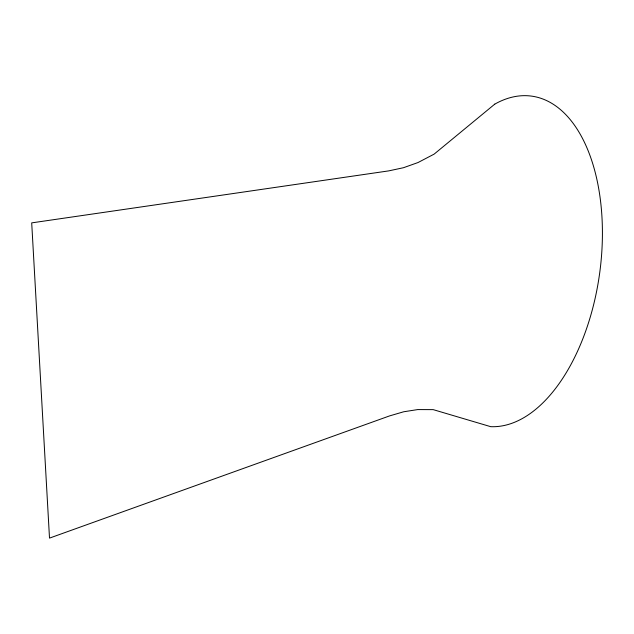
<?xml version="1.0" encoding="UTF-8"?>
<svg xmlns="http://www.w3.org/2000/svg" width="634" height="634" viewBox="0 0 634 634"><rect width="100%" height="100%" fill="white"/><g stroke="black" fill="none" stroke-linecap="round" stroke-linejoin="round"><path stroke-width="0.95" d="M494.75 104.15L434.139 154.117L418.036 162.534L403.478 167.717L388.753 170.879L31.7 222.875L49.507 538.115L389.506 415.928L403.692 411.775L417.719 409.58L433.204 409.635L490.716 426.674A166.615 91.637 -82.1 0 0 602.395 236.696A166.615 91.637 -82.1 0 0 494.75 104.15"/></g></svg>
